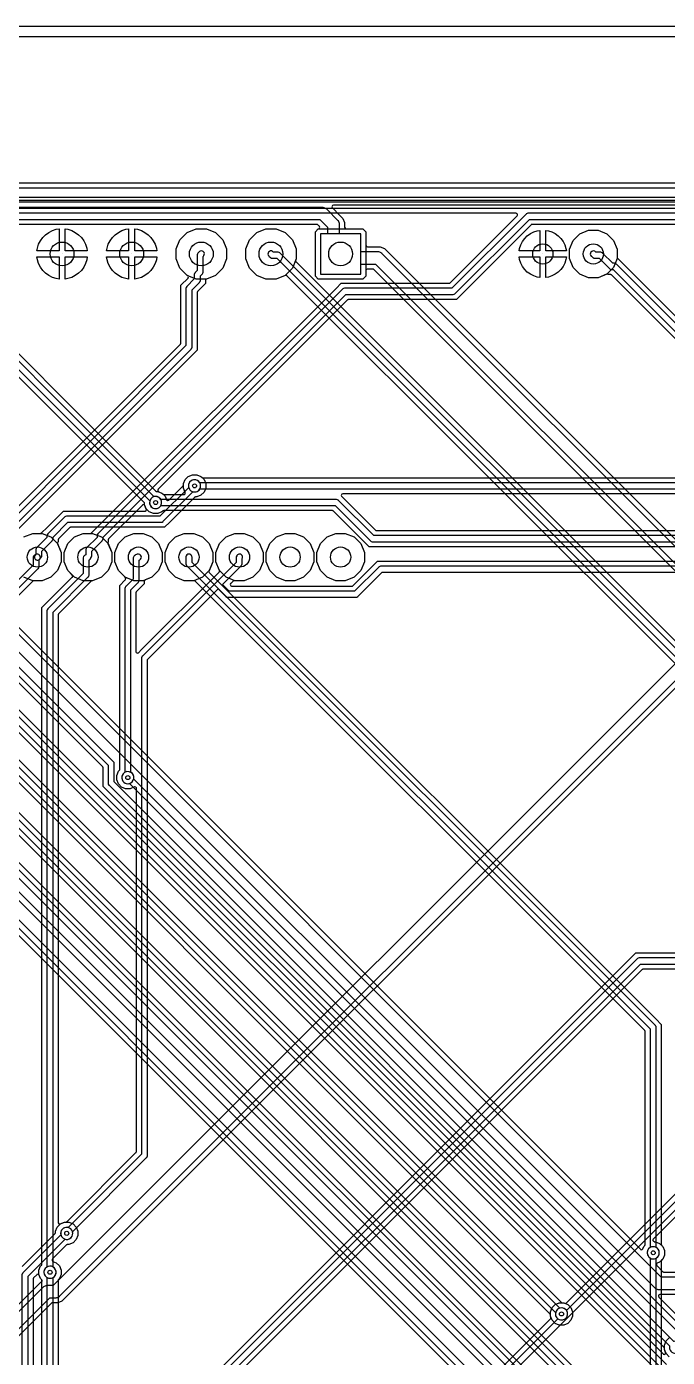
# Model space of a CAD drawing. Header units: inches. Extents: x 0 to 6.5, y 0 to 4.
# Drawn here: x 1.329 to 2.597, y 1.366 to 4 of the extents above; entities that cross this region are included whole.
import ezdxf

# ---------------------------------------------------------------- set-up
doc = ezdxf.new("R2010")
doc.units = ezdxf.units.IN

msp = doc.modelspace()

# ---------------------------------------------------------------- linework, layer by layer
at = {"layer": '16_copper'}
for points in [[(6.4, 3.98), (0.1, 3.98)], [(0.9235, 3.6565), (2.6405, 3.6565)], [(1.3085, 3.618), (1.909, 3.618), (1.924, 3.603), (1.924, 3.59), (1.91, 3.59), (1.91, 3.51), (1.99, 3.51), (1.99, 3.53), (2.019, 3.53), (2.6825, 2.8665)], [(2.4466, 1.0673), (0.6118, 2.9021)], [(0.7394, 2.9187), (3.0914, 0.5667)], [(2.5736, 1.3418), (1.0129, 2.9025)], [(2.976, 1.5245), (2.5845, 1.5245), (1.189, 2.92)]]:
    msp.add_lwpolyline(points, dxfattribs=at)
for points in [[(0.9141, 3.6905), (2.6499, 3.6905), (2.658, 3.6872), (2.7011, 3.644), (2.7013, 3.6438, 0.39257), (2.7054, 3.644), (2.71, 3.6487), (2.7181, 3.652), (4.6959, 3.652)], [(4.6915, 3.642), (2.7225, 3.642), (2.722, 3.642), (2.7216, 3.642, 0.144215), (2.7152, 3.6395), (2.7149, 3.6393, 0.015626), (2.7143, 3.6388), (2.714, 3.6385), (2.7033, 3.6277), (2.654, 3.677), (2.6536, 3.6773), (2.6533, 3.6776, 0.144213), (2.6471, 3.6804), (2.6467, 3.6804, 0.015609), (2.6459, 3.6805), (2.6455, 3.6805), (0.9185, 3.6805)], [(2.709, 2.874), (2.0325, 3.5505), (2.0321, 3.5508), (2.0318, 3.5511, 0.144213), (2.0256, 3.5539), (2.0252, 3.5539, 0.015609), (2.0244, 3.554), (2.024, 3.554), (1.99, 3.554), (1.99, 3.59), (1.948, 3.59), (1.948, 3.608), (1.948, 3.6085), (1.948, 3.6089, 0.144215), (1.9455, 3.6153), (1.9453, 3.6156, 0.015626), (1.9448, 3.6162), (1.9445, 3.6165), (1.9225, 3.6385), (1.9221, 3.6388), (1.9218, 3.6391, 0.144213), (1.9156, 3.6419), (1.9152, 3.6419, 0.015609), (1.9144, 3.642), (1.914, 3.642), (1.3035, 3.642)], [(2.6351, 3.6465), (1.9359, 3.6465), (1.9357, 3.6465), (1.9356, 3.6465, 0.54841), (1.9332, 3.642), (1.9334, 3.6418), (1.9336, 3.6415, 0.015772), (1.9337, 3.6414), (1.948, 3.6271), (1.9547, 3.6205), (1.958, 3.6124), (1.958, 3.603), (1.958, 3.6028, 0.392588), (1.961, 3.6), (1.9941, 3.6), (2, 3.5941), (2, 3.567), (2, 3.5668, 0.392588), (2.003, 3.564), (2.0284, 3.564), (2.0365, 3.5607), (2.7122, 2.8849)], [(2.6663, 2.8686), (2.0158, 3.5191), (2.0155, 3.5193), (2.0152, 3.5195, 0.087651), (2.0143, 3.5199), (2.014, 3.52), (2.0136, 3.52), (2.003, 3.52), (2.0028, 3.52, 0.392588), (2, 3.517), (2, 3.5059), (1.9941, 3.5), (1.9059, 3.5), (1.9, 3.5059), (1.9, 3.5941), (1.9059, 3.6), (1.9059, 3.6, 0.548403), (1.9083, 3.6045), (1.9081, 3.6047), (1.9079, 3.605, 0.01578), (1.9078, 3.6051), (1.9058, 3.6071), (1.9055, 3.6073), (1.9052, 3.6075, 0.087664), (1.9043, 3.6079), (1.904, 3.608), (1.9036, 3.608), (1.3139, 3.608)], [(2.6336, 2.7173), (1.8439, 3.507), (1.8438, 3.507), (1.8438, 3.5071, 0.218345), (1.8414, 3.5079), (1.841, 3.5077), (1.8407, 3.5077, 0.007884), (1.8406, 3.5076), (1.8222, 3.5), (1.8023, 3.5), (1.7839, 3.5076), (1.7698, 3.5217), (1.7622, 3.5401), (1.7622, 3.5599), (1.7698, 3.5783), (1.7839, 3.5924), (1.8023, 3.6), (1.8222, 3.6), (1.8405, 3.5924), (1.8546, 3.5783), (1.8622, 3.5599), (1.8622, 3.5401), (1.8612, 3.5376), (1.8612, 3.5375), (1.8611, 3.5375, 0.218355), (1.8613, 3.535), (1.8616, 3.5346), (1.8618, 3.5344, 0.007889), (1.8618, 3.5343), (2.6562, 2.7399)], [(1.3234, 2.9898), (1.3407, 2.997), (1.3561, 2.997), (1.3565, 2.997), (1.3568, 2.9971, 0.087654), (1.3578, 2.9975), (1.358, 2.9977), (1.3583, 2.9979), (1.3693, 3.0089), (1.4014, 3.041), (1.5627, 3.041), (1.5631, 3.0411), (1.5635, 3.0411, 0.383484), (1.5657, 3.0444), (1.5656, 3.0447), (1.5655, 3.0451), (1.562, 3.0536), (1.562, 3.0561), (1.562, 3.0564), (1.562, 3.0564), (1.5619, 3.0565), (1.5619, 3.0568, 0.087654), (1.5615, 3.0578), (1.5613, 3.058), (1.5611, 3.0583), (1.1157, 3.5036)], [(1.1417, 3.523), (1.5837, 3.0809), (1.584, 3.0807), (1.5843, 3.0805, 0.087651), (1.5852, 3.0801), (1.5855, 3.08), (1.5859, 3.08), (1.5884, 3.08), (1.5965, 3.0767), (1.6027, 3.0705), (1.6054, 3.0639), (1.6056, 3.0635), (1.6058, 3.0632, 0.383476), (1.6097, 3.0625), (1.6099, 3.0626), (1.6103, 3.0629), (1.6381, 3.0907), (1.6383, 3.091), (1.6385, 3.0913, 0.087651), (1.6389, 3.0922), (1.639, 3.0925), (1.639, 3.0929), (1.639, 3.0954), (1.6423, 3.1035), (1.6485, 3.1097), (1.6566, 3.113), (1.6654, 3.113), (1.6735, 3.1097), (1.6797, 3.1035), (1.683, 3.0954), (1.683, 3.0866), (1.6797, 3.0785), (1.6735, 3.0723), (1.6654, 3.069), (1.6629, 3.069, 0.14431), (1.6612, 3.0685), (1.661, 3.0683), (1.6607, 3.0681), (1.6119, 3.0193), (1.6016, 3.009), (1.4159, 3.009), (1.4155, 3.009), (1.4152, 3.0089, 0.087654), (1.4142, 3.0085), (1.414, 3.0083), (1.4137, 3.0081), (1.3919, 2.9863), (1.3917, 2.986), (1.3915, 2.9857, 0.087651), (1.3911, 2.9848), (1.391, 2.9845, 0.012018), (1.391, 2.9843), (1.391, 2.9841), (1.391, 2.9799), (1.3906, 2.9795, 0.229647), (1.3898, 2.977), (1.3899, 2.9766), (1.39, 2.9763, 0.007894), (1.39, 2.9763), (1.397, 2.9593), (1.397, 2.9407), (1.3898, 2.9234), (1.3766, 2.9102), (1.3593, 2.903), (1.3407, 2.903), (1.3234, 2.9102)], [(3.0136, 0.6983), (0.8098, 2.9021), (0.8095, 2.9023), (0.8092, 2.9025, 0.087651), (0.8083, 2.9029), (0.808, 2.903), (0.8076, 2.903), (0.7907, 2.903), (0.7734, 2.9102), (0.7602, 2.9234), (0.753, 2.9407), (0.753, 2.9593), (0.7602, 2.9766), (0.7734, 2.9898), (0.7907, 2.997), (0.8093, 2.997), (0.8266, 2.9898), (0.8398, 2.9766), (0.847, 2.9593), (0.847, 2.9407), (0.8398, 2.9234), (0.8389, 2.9225, 0.414231), (0.8389, 2.9182), (3.0362, 0.7209)], [(1.1999, 2.9232), (2.5431, 1.58), (2.5434, 1.5798), (2.5437, 1.5795, 0.383473), (2.5476, 1.5803), (2.5478, 1.5806), (2.548, 1.581), (2.5498, 1.5855), (2.5516, 1.5872, 0.144304), (2.5524, 1.5887), (2.5525, 1.589), (2.5525, 1.5894), (2.5525, 2.0106), (2.5525, 2.011), (2.5524, 2.0113, 0.087654), (2.552, 2.0123), (2.5518, 2.0125), (2.5516, 2.0128), (1.6622, 2.9022), (1.6621, 2.9022), (1.6621, 2.9023), (1.6618, 2.9024), (1.6617, 2.9025), (1.6617, 2.9026), (1.6615, 2.9027, 0.151232), (1.6597, 2.903), (1.6596, 2.903), (1.6407, 2.903), (1.6234, 2.9102), (1.6102, 2.9234), (1.603, 2.9407), (1.603, 2.9593), (1.6102, 2.9766), (1.6234, 2.9898), (1.6407, 2.997), (1.6593, 2.997), (1.6766, 2.9898), (1.6898, 2.9766), (1.697, 2.9593), (1.697, 2.9407), (1.6897, 2.9231), (1.6897, 2.923, 0.332716), (1.6902, 2.9195), (2.5742, 2.0354), (2.5845, 2.0251), (2.5845, 1.5894), (2.5845, 1.589), (2.5846, 1.5887, 0.087654), (2.585, 1.5877), (2.5852, 1.5875), (2.5854, 1.5872), (2.5872, 1.5855), (2.5905, 1.5774), (2.5905, 1.5686), (2.5872, 1.5605), (2.581, 1.5543), (2.5765, 1.5525), (2.5762, 1.5523), (2.5758, 1.5521, 0.383476), (2.5751, 1.5482), (2.5753, 1.5479), (2.5755, 1.5476), (2.5877, 1.5354), (2.588, 1.5352), (2.5883, 1.535, 0.087651), (2.5892, 1.5346), (2.5895, 1.5345), (2.5899, 1.5345), (2.9706, 1.5345)], [(3.1815, 0.4625), (0.71, 2.934), (0.71, 2.948), (0.7099, 2.9486), (0.7099, 2.9492, 0.205413), (0.7072, 2.9531), (0.7072, 2.9531), (0.7072, 2.9531), (0.7071, 2.9531), (0.7067, 2.9534), (0.7027, 2.9554), (0.7015, 2.9558, 0.857947), (0.6968, 2.9449), (0.6973, 2.9446), (0.698, 2.9443), (0.698, 2.9315), (0.698, 2.9313), (0.698, 2.9311, 0.153128), (0.6993, 2.9277), (0.6998, 2.9273), (3.1748, 0.4523)], [(3.033, 0.71), (0.809, 2.934), (0.809, 2.948), (0.809, 2.9482), (0.809, 2.9484, 0.205411), (0.8068, 2.9526), (0.8063, 2.953), (0.8033, 2.955), (0.8023, 2.9556, 0.857946), (0.7962, 2.9454), (0.7967, 2.945), (0.797, 2.9448), (0.797, 2.9315), (0.797, 2.9313), (0.797, 2.9311, 0.153128), (0.7983, 2.9277), (0.7988, 2.9273), (3.0263, 0.6998)], [(2.5947, 1.3517), (1.007, 2.9395), (1.007, 2.948), (1.007, 2.9485), (1.0069, 2.9489, 0.050695), (1.0066, 2.9501), (1.0065, 2.9503), (1.0065, 2.9504), (1.0065, 2.9504), (1.0064, 2.9507), (1.0054, 2.9527), (1.0047, 2.9537), (1.0039, 2.9546, 0.695636), (0.9941, 2.9491), (0.9944, 2.9479), (0.9946, 2.9473), (0.995, 2.9466), (0.995, 2.937), (0.995, 2.9368), (0.995, 2.9366, 0.153128), (0.9963, 2.9332), (0.9968, 2.9328), (2.5845, 1.345)], [(1.0958, 2.9328), (1.49, 2.5385), (1.49, 2.5025), (1.49, 2.5023), (1.49, 2.5021, 0.153128), (1.4913, 2.4987), (1.4918, 2.4983), (2.6009, 1.3891), (2.6008, 1.3888, 0.509526), (2.6134, 1.374), (2.6153, 1.3743, 1), (2.6097, 1.3977), (2.6094, 1.3976), (1.502, 2.505), (1.502, 2.541), (1.502, 2.5412), (1.502, 2.5414, 0.153128), (1.5007, 2.5448), (1.5002, 2.5452), (1.106, 2.9395)], [(0.9408, 2.9208), (2.3867, 1.4749), (2.387, 1.4747), (2.3873, 1.4745, 0.087651), (2.3882, 1.4741), (2.3885, 1.474), (2.3889, 1.474), (2.3914, 1.474), (2.3995, 1.4707), (2.4057, 1.4645), (2.409, 1.4564), (2.409, 1.4476), (2.4057, 1.4395), (2.3995, 1.4333), (2.3914, 1.43), (2.3826, 1.43), (2.3745, 1.4333), (2.3683, 1.4395), (2.365, 1.4476), (2.365, 1.4501, 0.14431), (2.3645, 1.4518), (2.3643, 1.452), (2.3641, 1.4523), (0.9136, 2.9028)], [(1.0405, 2.9201), (2.588, 1.3727), (2.5882, 1.3725), (2.5884, 1.3723, 0.747791), (2.5929, 1.3759), (2.5905, 1.3816), (2.5905, 1.3841, 0.14431), (2.59, 1.3858), (2.5898, 1.386), (2.5896, 1.3863), (1.48, 2.4959), (1.48, 2.5331), (1.48, 2.5335), (1.4799, 2.5338, 0.087654), (1.4795, 2.5348), (1.4793, 2.535), (1.4791, 2.5353), (1.1122, 2.9022)], [(1.1685, 2.9065), (2.571, 1.504), (2.5714, 1.5037), (2.5717, 1.5034, 0.144213), (2.5779, 1.5006), (2.5783, 1.5006, 0.015609), (2.5791, 1.5005), (2.5795, 1.5005), (2.981, 1.5005)], [(3.0369, 1.3441), (2.9907, 1.3902), (2.9906, 1.3904), (2.9904, 1.3905, 0.153125), (2.9871, 1.392), (2.9865, 1.392), (2.659, 1.392), (1.5406, 2.5104), (1.5407, 2.5107, 1), (1.5173, 2.5163), (1.517, 2.5144, 0.509526), (1.5318, 2.5018), (1.5321, 2.5019), (2.6523, 1.3818), (2.6524, 1.3816), (2.6526, 1.3815, 0.153125), (2.6559, 1.38), (2.6565, 1.38), (2.984, 1.38), (3.0288, 1.3352)], [(1.3198, 1.5459), (1.3851, 1.6112), (1.3853, 1.6115), (1.3855, 1.6118, 0.087651), (1.3859, 1.6127), (1.386, 1.613), (1.386, 1.6134), (1.386, 1.6159), (1.3893, 1.624), (1.3955, 1.6302), (1.4036, 1.6335), (1.4124, 1.6335), (1.4205, 1.6302), (1.4267, 1.624), (1.43, 1.6159), (1.43, 1.6071), (1.4267, 1.599), (1.4205, 1.5928), (1.4124, 1.5895), (1.4099, 1.5895, 0.14431), (1.4082, 1.589), (1.408, 1.5888), (1.4077, 1.5886), (1.3799, 1.5608), (1.3797, 1.5605), (1.3794, 1.5602, 0.383473), (1.3802, 1.5562), (1.3805, 1.5561), (1.3809, 1.5559), (1.3875, 1.5532), (1.3937, 1.547), (1.397, 1.5389), (1.397, 1.5301), (1.3937, 1.522), (1.3919, 1.5203, 0.144304), (1.3911, 1.5188), (1.391, 1.5185), (1.391, 1.5181), (1.391, 1.0309)], [(1.3315, 1.023), (1.3315, 1.5265), (1.4049, 1.5999), (1.4052, 1.5998, 1), (1.4108, 1.6232), (1.4089, 1.6235, 0.509526), (1.3963, 1.6087), (1.3964, 1.6084), (1.3213, 1.5332), (1.3211, 1.5331), (1.321, 1.5329, 0.153125), (1.3195, 1.5296), (1.3195, 1.529), (1.3195, 1.0255)], [(1.359, 1.0164), (1.359, 1.5181), (1.359, 1.5185), (1.3589, 1.5188, 0.087654), (1.3585, 1.5198), (1.3583, 1.52), (1.3581, 1.5203), (1.3563, 1.522), (1.3536, 1.5286), (1.3534, 1.529), (1.3532, 1.5293, 0.383476), (1.3493, 1.53), (1.3491, 1.5299), (1.3487, 1.5296), (1.3424, 1.5233), (1.3422, 1.523), (1.342, 1.5227, 0.087664), (1.3416, 1.5218), (1.3415, 1.5215), (1.3415, 1.5211), (1.3415, 1.0164)], [(2.9854, 1.4905), (2.5819, 1.4905), (2.5818, 1.4905), (2.5816, 1.4905, 0.54841), (2.5793, 1.486), (2.5795, 1.4858), (2.5796, 1.4855, 0.015772), (2.5797, 1.4854), (2.6622, 1.4029)]]:
    msp.add_lwpolyline(points, format="xyb", dxfattribs=at)
for points in [[(1.3491, 3.556), (1.35, 3.5617), (1.3525, 3.5692), (1.3561, 3.5762), (1.3607, 3.5826), (1.3662, 3.5881), (1.3726, 3.5928), (1.3796, 3.5963), (1.3871, 3.5988), (1.3928, 3.5997), (1.3928, 3.556)], [(1.4048, 3.556), (1.4048, 3.5997), (1.4105, 3.5988), (1.418, 3.5963), (1.425, 3.5928), (1.4314, 3.5881), (1.437, 3.5826), (1.4416, 3.5762), (1.4452, 3.5692), (1.4476, 3.5617), (1.4485, 3.556)], [(1.4869, 3.556), (1.4878, 3.5617), (1.4903, 3.5692), (1.4939, 3.5762), (1.4985, 3.5826), (1.504, 3.5881), (1.5104, 3.5928), (1.5174, 3.5963), (1.5249, 3.5988), (1.5306, 3.5997), (1.5306, 3.556)], [(1.5426, 3.556), (1.5426, 3.5997), (1.5483, 3.5988), (1.5558, 3.5963), (1.5628, 3.5928), (1.5692, 3.5881), (1.5748, 3.5826), (1.5794, 3.5762), (1.583, 3.5692), (1.5854, 3.5617), (1.5863, 3.556)], [(1.6645, 3.5), (1.6461, 3.5076), (1.632, 3.5217), (1.6244, 3.5401), (1.6244, 3.5599), (1.632, 3.5783), (1.6461, 3.5924), (1.6645, 3.6), (1.6844, 3.6), (1.7027, 3.5924), (1.7168, 3.5783), (1.7244, 3.5599), (1.7244, 3.5401), (1.7168, 3.5217), (1.7027, 3.5076), (1.6844, 3.5)], [(2.3034, 3.556), (2.3042, 3.561), (2.3064, 3.568), (2.3098, 3.5746), (2.3142, 3.5806), (2.3194, 3.5858), (2.3254, 3.5902), (2.332, 3.5936), (2.339, 3.5958), (2.344, 3.5966), (2.344, 3.556)], [(2.356, 3.556), (2.356, 3.5966), (2.361, 3.5958), (2.368, 3.5936), (2.3746, 3.5902), (2.3806, 3.5858), (2.3858, 3.5806), (2.3902, 3.5746), (2.3936, 3.568), (2.3958, 3.561), (2.3966, 3.556)], [(2.4407, 3.503), (2.4234, 3.5102), (2.4102, 3.5234), (2.403, 3.5407), (2.403, 3.5593), (2.4102, 3.5766), (2.4234, 3.5898), (2.4407, 3.597), (2.4593, 3.597), (2.4766, 3.5898), (2.4898, 3.5766), (2.497, 3.5593), (2.497, 3.5407), (2.4898, 3.5234), (2.4766, 3.5102), (2.4593, 3.503)], [(1.3871, 3.5012), (1.3796, 3.5037), (1.3726, 3.5072), (1.3662, 3.5119), (1.3607, 3.5174), (1.3561, 3.5238), (1.3525, 3.5308), (1.35, 3.5383), (1.3491, 3.544), (1.3928, 3.544), (1.3928, 3.5003)], [(1.3988, 3.55), (1.3988, 3.55), (1.3988, 3.55), (1.3988, 3.55)], [(1.4048, 3.544), (1.4485, 3.544), (1.4476, 3.5383), (1.4452, 3.5308), (1.4416, 3.5238), (1.437, 3.5174), (1.4314, 3.5119), (1.425, 3.5072), (1.418, 3.5037), (1.4105, 3.5012), (1.4048, 3.5003)], [(1.5249, 3.5012), (1.5174, 3.5037), (1.5104, 3.5072), (1.504, 3.5119), (1.4985, 3.5174), (1.4939, 3.5238), (1.4903, 3.5308), (1.4878, 3.5383), (1.4869, 3.544), (1.5306, 3.544), (1.5306, 3.5003)], [(1.5366, 3.55), (1.5366, 3.55), (1.5366, 3.55), (1.5366, 3.55)], [(1.5426, 3.544), (1.5863, 3.544), (1.5854, 3.5383), (1.583, 3.5308), (1.5794, 3.5238), (1.5748, 3.5174), (1.5692, 3.5119), (1.5628, 3.5072), (1.5558, 3.5037), (1.5483, 3.5012), (1.5426, 3.5003)], [(2.339, 3.5042), (2.332, 3.5064), (2.3254, 3.5098), (2.3194, 3.5142), (2.3142, 3.5194), (2.3098, 3.5254), (2.3064, 3.532), (2.3042, 3.539), (2.3034, 3.544), (2.344, 3.544), (2.344, 3.5034)], [(2.35, 3.55), (2.35, 3.55), (2.35, 3.55), (2.35, 3.55)], [(2.356, 3.544), (2.3966, 3.544), (2.3958, 3.539), (2.3936, 3.532), (2.3902, 3.5254), (2.3858, 3.5194), (2.3806, 3.5142), (2.3746, 3.5098), (2.368, 3.5064), (2.361, 3.5042), (2.356, 3.5034)], [(1.4407, 2.903), (1.4234, 2.9102), (1.4102, 2.9234), (1.403, 2.9407), (1.403, 2.9593), (1.4102, 2.9766), (1.4234, 2.9898), (1.4407, 2.997), (1.4593, 2.997), (1.4766, 2.9898), (1.4898, 2.9766), (1.497, 2.9593), (1.497, 2.9407), (1.4898, 2.9234), (1.4766, 2.9102), (1.4593, 2.903)], [(1.5407, 2.903), (1.5234, 2.9102), (1.5102, 2.9234), (1.503, 2.9407), (1.503, 2.9593), (1.5102, 2.9766), (1.5234, 2.9898), (1.5407, 2.997), (1.5593, 2.997), (1.5766, 2.9898), (1.5898, 2.9766), (1.597, 2.9593), (1.597, 2.9407), (1.5898, 2.9234), (1.5766, 2.9102), (1.5593, 2.903)], [(1.7407, 2.903), (1.7234, 2.9102), (1.7102, 2.9234), (1.703, 2.9407), (1.703, 2.9593), (1.7102, 2.9766), (1.7234, 2.9898), (1.7407, 2.997), (1.7593, 2.997), (1.7766, 2.9898), (1.7898, 2.9766), (1.797, 2.9593), (1.797, 2.9407), (1.7898, 2.9234), (1.7766, 2.9102), (1.7593, 2.903)], [(1.8407, 2.903), (1.8234, 2.9102), (1.8102, 2.9234), (1.803, 2.9407), (1.803, 2.9593), (1.8102, 2.9766), (1.8234, 2.9898), (1.8407, 2.997), (1.8593, 2.997), (1.8766, 2.9898), (1.8898, 2.9766), (1.897, 2.9593), (1.897, 2.9407), (1.8898, 2.9234), (1.8766, 2.9102), (1.8593, 2.903)], [(1.9407, 2.903), (1.9234, 2.9102), (1.9102, 2.9234), (1.903, 2.9407), (1.903, 2.9593), (1.9102, 2.9766), (1.9234, 2.9898), (1.9407, 2.997), (1.9593, 2.997), (1.9766, 2.9898), (1.9898, 2.9766), (1.997, 2.9593), (1.997, 2.9407), (1.9898, 2.9234), (1.9766, 2.9102), (1.9593, 2.903)]]:
    msp.add_lwpolyline(points, close=True, dxfattribs=at)
for points in [[(1.5868, 3.0463, 1), (1.5812, 3.0697), (1.5809, 3.0696), (1.106, 3.5445), (1.106, 3.55), (1.1059, 3.5512, 0.857942), (1.094, 3.5506), (1.094, 3.55), (1.094, 3.542), (1.094, 3.5418), (1.094, 3.5416, 0.153128), (1.0953, 3.5382), (1.0958, 3.5378), (1.5724, 3.0611), (1.5723, 3.0608, 0.509526), (1.5849, 3.046)], [(2.6593, 2.7053, 1), (2.6537, 2.7287), (2.6534, 2.7286), (1.8302, 3.5517), (1.8301, 3.5519), (1.8299, 3.552, 0.153125), (1.8266, 3.5535), (1.826, 3.5535), (1.8173, 3.5535), (1.8162, 3.5545), (1.8152, 3.5552, 0.857947), (1.8078, 3.546), (1.8082, 3.5455), (1.811, 3.543), (1.811, 3.543), (1.8111, 3.543, 0.153125), (1.8144, 3.5415), (1.815, 3.5415), (1.8235, 3.5415), (2.6449, 2.7201), (2.6448, 2.7198, 0.509526), (2.6574, 2.705)], [(1.3509, 2.9441, 0.15313), (1.3541, 2.9456), (1.3546, 2.9461), (1.3576, 2.9496), (1.3579, 2.9501), (1.3582, 2.9506), (1.3582, 2.9506), (1.3582, 2.9506), (1.3585, 2.9511), (1.3587, 2.9517, 0.050692), (1.359, 2.9529), (1.359, 2.9529), (1.359, 2.9529), (1.359, 2.9529), (1.359, 2.9535), (1.359, 2.962), (1.3792, 2.9823), (1.3794, 2.9824), (1.3795, 2.9826, 0.153125), (1.381, 2.9859), (1.381, 2.9865), (1.381, 2.9895), (1.4105, 3.019), (1.595, 3.019), (1.5952, 3.019), (1.5954, 3.019, 0.153128), (1.5988, 3.0203), (1.5992, 3.0208), (1.6579, 3.0794), (1.6582, 3.0793, 1), (1.6638, 3.1027), (1.6619, 3.103, 0.509526), (1.6493, 3.0882), (1.6494, 3.0879), (1.5925, 3.031), (1.408, 3.031), (1.4078, 3.031), (1.4076, 3.031, 0.153128), (1.4042, 3.0297), (1.4038, 3.0292), (1.3708, 2.9962), (1.3706, 2.9961), (1.3705, 2.9959, 0.153125), (1.369, 2.9926), (1.369, 2.992), (1.369, 2.989), (1.3488, 2.9687), (1.3486, 2.9686), (1.3485, 2.9684, 0.153125), (1.347, 2.9651), (1.347, 2.9645), (1.347, 2.9557), (1.3454, 2.9539), (1.3448, 2.9529, 0.554762), (1.3497, 2.944)], [(2.4723, 1.0553, 1), (2.4667, 1.0787), (2.4664, 1.0786), (0.611, 2.934), (0.611, 2.948), (0.611, 2.9482), (0.611, 2.9484, 0.258802), (0.6078, 2.9533), (0.6072, 2.9536), (0.6022, 2.9556), (0.6011, 2.9559, 0.85795), (0.5972, 2.9447), (0.5978, 2.9444), (0.599, 2.9439), (0.599, 2.9315), (0.599, 2.9313), (0.599, 2.9311, 0.153128), (0.6003, 2.9277), (0.6008, 2.9273), (2.4579, 1.0701), (2.4578, 1.0698, 0.509526), (2.4704, 1.055)], [(2.3898, 1.4403, 1), (2.3842, 1.4637), (2.3839, 1.4636), (0.908, 2.9395), (0.908, 2.948), (0.908, 2.9482), (0.908, 2.9484, 0.153128), (0.9067, 2.9518), (0.9062, 2.9522), (0.9042, 2.9542), (0.9033, 2.955, 0.773606), (0.8947, 2.9472), (0.8953, 2.9462), (0.8958, 2.9458), (0.896, 2.9455), (0.896, 2.937), (0.896, 2.9368), (0.896, 2.9366, 0.153128), (0.8973, 2.9332), (0.8978, 2.9328), (2.3754, 1.4551), (2.3753, 1.4548, 0.509526), (2.3879, 1.44)], [(2.5713, 1.5613, 0.668177), (2.5748, 1.5833), (2.5745, 1.5834), (2.5745, 2.0185), (2.5745, 2.0187), (2.5745, 2.0189, 0.153128), (2.5732, 2.0223), (2.5727, 2.0227), (1.656, 2.9395), (1.656, 2.95), (1.6559, 2.9512, 0.857942), (1.644, 2.9506), (1.644, 2.95), (1.644, 2.937), (1.644, 2.9368), (1.644, 2.9366, 0.153128), (1.6453, 2.9332), (1.6458, 2.9328), (2.5625, 2.016), (2.5625, 1.5834), (2.5622, 1.5833, 0.788335), (2.5694, 1.561)], [(2.5053, 0.7913, 0.668177), (2.5088, 0.8133), (2.5085, 0.8134), (2.5085, 1.089), (2.5085, 1.0892), (2.5085, 1.0894, 0.153128), (2.5072, 1.0928), (2.5067, 1.0932), (0.9906, 2.6094), (0.9907, 2.6097, 1), (0.9673, 2.6153), (0.967, 2.6134, 0.509526), (0.9818, 2.6008), (0.9821, 2.6009), (2.4965, 1.0865), (2.4965, 0.8134), (2.4962, 0.8133, 0.788335), (2.5034, 0.791)], [(1.54, 0.39), (1.5075, 0.39), (1.5075, 0.8965), (1.5075, 0.8967), (1.5075, 0.8969, 0.153128), (1.5062, 0.9003), (1.5057, 0.9007), (1.381, 1.0255), (1.381, 1.5241), (1.3813, 1.5242, 1), (1.3687, 1.5448), (1.3672, 1.5437, 0.509525), (1.3687, 1.5242), (1.369, 1.5241), (1.369, 1.023), (1.369, 1.0228), (1.369, 1.0226, 0.153128), (1.3703, 1.0192), (1.3708, 1.0188), (1.4955, 0.894), (1.4955, 0.39), (1.46, 0.39), (1.46, 0.31), (1.54, 0.31)]]:
    msp.add_lwpolyline(points, format="xyb", close=True, dxfattribs=at)
at = {"layer": '1_copper'}
for points in [[(6.4, 3.98), (0.1, 3.98)], [(0.6314, 3.6625), (3.7796, 3.6625)], [(1.4647, 1.0968), (2.5344, 2.1665), (3.3776, 2.1665)], [(1.458, 1.059), (2.5435, 2.1445), (3.3685, 2.1445)], [(2.6, 1.3673), (2.5938, 1.3735), (2.5905, 1.3816), (2.5905, 1.3904), (2.5938, 1.3985), (2.6, 1.4047)]]:
    msp.add_lwpolyline(points, dxfattribs=at)
for points in [[(0.6405, 3.6405), (3.7705, 3.6405), (3.8164, 3.5946), (3.8163, 3.5943, 1), (3.8397, 3.5887), (3.84, 3.5906, 0.509526), (3.8252, 3.6032), (3.8249, 3.6031), (3.7772, 3.6507), (3.7771, 3.6509), (3.7769, 3.651, 0.153125), (3.7736, 3.6525), (3.773, 3.6525), (0.638, 3.6525)], [(0.9493, 1.107), (1.357, 1.5147), (1.3576, 1.5149, 0.458573), (1.359, 1.5192), (1.3589, 1.5195), (1.3586, 1.5198), (1.3563, 1.522), (1.353, 1.5301), (1.353, 1.5389), (1.3563, 1.547), (1.3581, 1.5487, 0.144304), (1.3589, 1.5502), (1.359, 1.5505), (1.359, 1.5509), (1.359, 2.8501), (1.4191, 2.9102), (1.4192, 2.9104, 0.39257), (1.4191, 2.9145), (1.4102, 2.9234), (1.403, 2.9407), (1.403, 2.9593), (1.4102, 2.9766), (1.4234, 2.9898), (1.4407, 2.997), (1.4551, 2.997), (1.4555, 2.997), (1.4558, 2.9971, 0.087654), (1.4568, 2.9975), (1.457, 2.9977), (1.4573, 2.9979), (1.9411, 3.4817), (1.9514, 3.492), (2.1646, 3.492), (2.165, 3.492), (2.1653, 3.4921, 0.087654), (2.1663, 3.4925), (2.1665, 3.4927), (2.1668, 3.4929), (2.2993, 3.6254), (2.2993, 3.6255), (2.2994, 3.6255, 0.54841), (2.2979, 3.6304), (2.2976, 3.6304), (2.2973, 3.6305, 0.01577), (2.2971, 3.6305), (0.6459, 3.6305)], [(3.5365, 3.6305), (2.321, 3.6305), (2.3208, 3.6305), (2.3206, 3.6305, 0.153128), (2.3172, 3.6292), (2.3168, 3.6287), (2.17, 3.482), (1.958, 3.482), (1.9578, 3.482), (1.9576, 3.482, 0.153128), (1.9542, 3.4807), (1.9538, 3.4802), (1.4698, 2.9962), (1.4696, 2.9961), (1.4695, 2.9959, 0.153125), (1.468, 2.9926), (1.468, 2.992), (1.468, 2.989), (1.4478, 2.9687), (1.4476, 2.9686), (1.4475, 2.9684, 0.153125), (1.446, 2.9651), (1.446, 2.9645), (1.446, 2.9551), (1.4456, 2.9544), (1.4435, 2.9532), (1.4432, 2.953), (1.4428, 2.9527, 0.205411), (1.4405, 2.9486), (1.4405, 2.9483), (1.4405, 2.9482), (1.4405, 2.9482), (1.4405, 2.948), (1.4405, 2.9175), (1.3708, 2.8477), (1.3706, 2.8476), (1.3705, 2.8474, 0.153125), (1.369, 2.8441), (1.369, 2.8435), (1.369, 1.5449), (1.3687, 1.5448, 0.788335), (1.3759, 1.5225), (1.3778, 1.5228, 0.668177), (1.3813, 1.5448), (1.381, 1.5449), (1.381, 2.841), (1.4507, 2.9108), (1.4509, 2.9109), (1.451, 2.9111, 0.153125), (1.4525, 2.9144), (1.4525, 2.915), (1.4525, 2.9445), (1.453, 2.9448, 0.107879), (1.4549, 2.9465), (1.4552, 2.947), (1.4572, 2.9505), (1.4572, 2.9506), (1.4572, 2.9506, 0.101643), (1.458, 2.9529), (1.458, 2.9535), (1.458, 2.962), (1.4782, 2.9823), (1.4784, 2.9824), (1.4785, 2.9826, 0.153125), (1.48, 2.9859), (1.48, 2.9865), (1.48, 2.9895), (1.9605, 3.47), (2.1725, 3.47), (2.1727, 3.47), (2.1729, 3.47, 0.153128), (2.1763, 3.4713), (2.1767, 3.4718), (2.3235, 3.6185), (3.534, 3.6185)], [(1.2593, 2.9979), (1.6331, 3.3717), (1.6333, 3.372), (1.6335, 3.3723, 0.087651), (1.6339, 3.3732), (1.634, 3.3735, 0.012029), (1.634, 3.3737), (1.634, 3.3739), (1.634, 3.4881), (1.6481, 3.5023), (1.6484, 3.5026), (1.6486, 3.5029, 0.338421), (1.6481, 3.5065), (1.6479, 3.5067), (1.6478, 3.5068), (1.6478, 3.5068), (1.6475, 3.507), (1.6472, 3.5072), (1.6461, 3.5076), (1.632, 3.5217), (1.6244, 3.5401), (1.6244, 3.5599), (1.632, 3.5783), (1.6461, 3.5924), (1.6645, 3.6), (1.6844, 3.6), (1.7027, 3.5924), (1.7168, 3.5783), (1.7244, 3.5599), (1.7244, 3.5401), (1.7168, 3.5217), (1.7027, 3.5076), (1.6844, 3.5), (1.6843, 3.5), (1.6842, 3.4999, 0.21835), (1.6826, 3.498), (1.6826, 3.4976), (1.6825, 3.4973, 0.007886), (1.6825, 3.4972), (1.6825, 3.4914), (1.6669, 3.4758), (1.6667, 3.4755), (1.6665, 3.4752, 0.087651), (1.6661, 3.4743), (1.666, 3.474), (1.666, 3.4736), (1.666, 3.3594), (1.2929, 2.9863)], [(3.5286, 3.6085), (2.3289, 3.6085), (2.3285, 3.6085), (2.3282, 3.6084, 0.087654), (2.3272, 3.608), (2.327, 3.6078), (2.3267, 3.6076), (2.1791, 3.46), (1.9659, 3.46), (1.9655, 3.46), (1.9652, 3.4599, 0.087654), (1.9642, 3.4595), (1.964, 3.4593), (1.9637, 3.4591), (1.5889, 3.0843), (1.5887, 3.084), (1.5884, 3.0837, 0.383473), (1.5892, 3.0797), (1.5895, 3.0796), (1.5899, 3.0794), (1.5965, 3.0767), (1.5982, 3.0749, 0.144304), (1.5997, 3.0741), (1.6, 3.074), (1.6004, 3.074), (1.6397, 3.074), (1.6401, 3.0741), (1.6405, 3.0741, 0.383484), (1.6427, 3.0774), (1.6426, 3.0777), (1.6425, 3.0781), (1.639, 3.0866), (1.639, 3.0954), (1.6423, 3.1035), (1.6485, 3.1097), (1.6566, 3.113), (1.6654, 3.113), (1.6735, 3.1097), (1.6752, 3.1079, 0.144304), (1.6767, 3.1071), (1.677, 3.107), (1.6774, 3.107), (2.7971, 3.107)], [(2.8206, 3.1738), (2.4858, 3.5086), (2.4855, 3.5088), (2.4852, 3.509, 0.087651), (2.4843, 3.5094), (2.484, 3.5095), (2.4836, 3.5095), (2.4793, 3.5095), (2.4791, 3.5096), (2.4788, 3.5099, 0.155318), (2.477, 3.5102), (2.4766, 3.5101), (2.4763, 3.51, 0.007907), (2.4763, 3.51), (2.4593, 3.503), (2.4407, 3.503), (2.4234, 3.5102), (2.4102, 3.5234), (2.403, 3.5407), (2.403, 3.5593), (2.4102, 3.5766), (2.4234, 3.5898), (2.4407, 3.597), (2.4593, 3.597), (2.4766, 3.5898), (2.4898, 3.5766), (2.497, 3.5593), (2.497, 3.5439), (2.497, 3.5435), (2.4971, 3.5432, 0.087654), (2.4975, 3.5422), (2.4977, 3.542), (2.4979, 3.5417), (2.5084, 3.5312), (2.8432, 3.1964)], [(1.282, 2.9895), (1.6542, 3.3618), (1.6544, 3.3619), (1.6545, 3.3621, 0.153125), (1.656, 3.3654), (1.656, 3.366), (1.656, 3.479), (1.6707, 3.4938), (1.6709, 3.4939), (1.671, 3.4941, 0.153125), (1.6725, 3.4974), (1.6725, 3.498), (1.6725, 3.5065), (1.6762, 3.5103), (1.6764, 3.5104), (1.6765, 3.5106, 0.153125), (1.678, 3.5139), (1.678, 3.5145), (1.678, 3.5451), (1.6787, 3.5458), (1.6795, 3.5468, 0.857947), (1.6705, 3.5546), (1.6701, 3.5542), (1.6677, 3.5517, 0.167621), (1.666, 3.5481), (1.666, 3.5475), (1.666, 3.517), (1.6623, 3.5132), (1.6621, 3.5131), (1.662, 3.5129, 0.153125), (1.6605, 3.5096), (1.6605, 3.509), (1.6605, 3.5005), (1.6458, 3.4857), (1.6456, 3.4856), (1.6455, 3.4854, 0.153125), (1.644, 3.4821), (1.644, 3.4815), (1.644, 3.3685), (1.2718, 2.9962)], [(2.8404, 3.1851), (2.4957, 3.5297), (2.4956, 3.5299), (2.4954, 3.53, 0.153125), (2.4921, 3.5315), (2.4915, 3.5315), (2.4885, 3.5315), (2.4682, 3.5517), (2.4681, 3.5519), (2.4679, 3.552, 0.153125), (2.4646, 3.5535), (2.464, 3.5535), (2.4552, 3.5535), (2.4538, 3.5546), (2.4528, 3.5553, 0.857952), (2.4457, 3.5458), (2.4462, 3.5454), (2.4492, 3.5429), (2.4496, 3.5426), (2.4501, 3.5423, 0.101643), (2.4524, 3.5415), (2.4524, 3.5415), (2.4525, 3.5415), (2.4525, 3.5415), (2.453, 3.5415), (2.4615, 3.5415), (2.4818, 3.5213), (2.4819, 3.5211), (2.4821, 3.521, 0.153125), (2.4854, 3.5195), (2.486, 3.5195), (2.489, 3.5195), (2.8319, 3.1766)], [(2.8331, 2.9925), (2.0155, 2.9925), (1.9457, 3.0622), (1.9456, 3.0624), (1.9454, 3.0625, 0.153125), (1.9421, 3.064), (1.9415, 3.064), (1.5944, 3.064), (1.5943, 3.0643, 1), (1.5737, 3.0517), (1.5748, 3.0502, 0.509525), (1.5943, 3.0517), (1.5944, 3.052), (1.939, 3.052), (2.0088, 2.9823), (2.0089, 2.9821), (2.0091, 2.982, 0.153125), (2.0124, 2.9805), (2.013, 2.9805), (2.8331, 2.9805)], [(2.8116, 3.075), (1.9544, 3.075), (1.9543, 3.075), (1.9541, 3.075, 0.548396), (1.9518, 3.0705), (1.952, 3.0703), (1.9521, 3.07, 0.015772), (1.9522, 3.0699), (1.9584, 3.0637), (2.0187, 3.0034), (2.019, 3.0032), (2.0193, 3.003, 0.087651), (2.0202, 3.0026), (2.0205, 3.0025), (2.0209, 3.0025), (2.8271, 3.0025)], [(2.8271, 2.9705), (2.0064, 2.9705), (1.9358, 3.0411), (1.9355, 3.0413), (1.9352, 3.0415, 0.087651), (1.9343, 3.0419), (1.934, 3.042), (1.9336, 3.042), (1.6004, 3.042), (1.6, 3.042), (1.5997, 3.0419, 0.087654), (1.5987, 3.0415), (1.5985, 3.0413), (1.5982, 3.0411), (1.5965, 3.0393), (1.5884, 3.036), (1.5796, 3.036), (1.5715, 3.0393), (1.5653, 3.0455), (1.5626, 3.0521), (1.5624, 3.0525), (1.5622, 3.0528, 0.383476), (1.5583, 3.0535), (1.5581, 3.0534), (1.5577, 3.0531), (1.4909, 2.9863), (1.4907, 2.986), (1.4905, 2.9857, 0.087651), (1.4901, 2.9848), (1.49, 2.9845, 0.011976), (1.49, 2.9843), (1.49, 2.9841), (1.49, 2.9798), (1.4898, 2.9795, 0.155318), (1.4895, 2.9778), (1.4896, 2.9773), (1.4897, 2.977, 0.007907), (1.4897, 2.977), (1.497, 2.9593), (1.497, 2.9407), (1.4898, 2.9234), (1.4766, 2.9102), (1.4593, 2.903), (1.4584, 2.903, 0.14431), (1.4567, 2.9025), (1.4565, 2.9023), (1.4562, 2.9021), (1.4522, 2.8981), (1.3919, 2.8378), (1.3917, 2.8375), (1.3915, 2.8372, 0.087651), (1.3911, 2.8363), (1.391, 2.836), (1.391, 2.8356), (1.391, 1.6328), (1.3911, 1.6324), (1.3911, 1.632, 0.374469), (1.3944, 1.6298), (1.3944, 1.6298), (1.3944, 1.6298), (1.3947, 1.6299), (1.3951, 1.63), (1.4036, 1.6335), (1.4061, 1.6335, 0.14431), (1.4078, 1.634), (1.408, 1.6342), (1.4083, 1.6344), (1.5451, 1.7712), (1.5453, 1.7715), (1.5455, 1.7718, 0.087651), (1.5459, 1.7727), (1.546, 1.773), (1.546, 1.7734), (1.546, 2.4922), (1.5459, 2.4926), (1.5459, 2.493, 0.383484), (1.5426, 2.4952), (1.5423, 2.4951), (1.5419, 2.495), (1.5334, 2.4915), (1.5246, 2.4915), (1.5165, 2.4948), (1.5103, 2.501), (1.507, 2.5091), (1.507, 2.5179), (1.5103, 2.526), (1.5121, 2.5277, 0.144304), (1.5129, 2.5292), (1.513, 2.5295), (1.513, 2.5299), (1.513, 2.8941), (1.5233, 2.9044), (1.5242, 2.9053, 0.404281), (1.5239, 2.9099), (1.5236, 2.91), (1.5234, 2.9101), (1.5102, 2.9234), (1.503, 2.9407), (1.503, 2.9593), (1.5102, 2.9766), (1.5234, 2.9898), (1.5407, 2.997), (1.5593, 2.997), (1.5766, 2.9898), (1.5898, 2.9766), (1.597, 2.9593), (1.597, 2.9407), (1.5898, 2.9234), (1.5766, 2.9102), (1.5634, 2.9047), (1.5633, 2.9046), (1.5632, 2.9046, 0.21835), (1.5616, 2.9027), (1.5616, 2.9023), (1.5615, 2.902, 0.007886), (1.5615, 2.9019), (1.5615, 2.8974), (1.5459, 2.8818), (1.5457, 2.8815), (1.5455, 2.8812, 0.087651), (1.5451, 2.8803), (1.545, 2.88), (1.545, 2.8796), (1.545, 2.7629), (1.545, 2.7628), (1.545, 2.7626, 0.548396), (1.5495, 2.7603), (1.5497, 2.7605), (1.55, 2.7606, 0.015772), (1.5501, 2.7607), (1.5563, 2.7669), (1.7095, 2.9201), (1.7095, 2.9202), (1.7096, 2.9202, 0.218345), (1.7104, 2.9226), (1.7102, 2.923), (1.7102, 2.9233, 0.007884), (1.7101, 2.9234), (1.703, 2.9407), (1.703, 2.9593), (1.7102, 2.9766), (1.7234, 2.9898), (1.7407, 2.997), (1.7593, 2.997), (1.7766, 2.9898), (1.7898, 2.9766), (1.797, 2.9593), (1.797, 2.9407), (1.7898, 2.9234), (1.7766, 2.9102), (1.7593, 2.903), (1.7407, 2.903), (1.7404, 2.9031, 0.229657), (1.7378, 2.903), (1.7374, 2.9027), (1.7372, 2.9025, 0.007896), (1.7371, 2.9025), (1.7325, 2.8979), (1.7324, 2.8977, 0.571792), (1.7342, 2.8926), (1.7345, 2.8925), (1.7349, 2.8925), (1.9721, 2.8925), (1.9725, 2.8925), (1.9728, 2.8926, 0.087654), (1.9738, 2.893), (1.974, 2.8932), (1.9743, 2.8934), (2.0229, 2.942), (2.9316, 2.942)], [(1.3234, 2.9898), (1.3407, 2.997), (1.3593, 2.997), (1.3766, 2.9898), (1.3898, 2.9766), (1.397, 2.9593), (1.397, 2.9407), (1.3898, 2.9234), (1.3766, 2.9102), (1.3593, 2.903), (1.3429, 2.903), (1.3425, 2.903), (1.3422, 2.9029, 0.087654), (1.3412, 2.9025), (1.341, 2.9023), (1.3407, 2.9021), (0.4954, 2.0568)], [(0.4845, 0.39), (0.4845, 2.06), (1.3517, 2.9273), (1.3519, 2.9274), (1.352, 2.9276, 0.153125), (1.3535, 2.9309), (1.3535, 2.9315), (1.3535, 2.9451), (1.3537, 2.9453), (1.3546, 2.9462, 0.857949), (1.3468, 2.955), (1.3463, 2.9547, 0.33238), (1.3415, 2.9486), (1.3415, 2.9485), (1.3415, 2.9485), (1.3415, 2.9484), (1.3415, 2.948), (1.3415, 2.934), (0.4743, 2.0667), (0.4741, 2.0666), (0.474, 2.0664, 0.153125), (0.4725, 2.0631), (0.4725, 2.0625), (0.4725, 0.39)], [(2.9376, 2.932), (2.0295, 2.932), (2.0293, 2.932), (2.0291, 2.932, 0.153128), (2.0257, 2.9307), (2.0253, 2.9302), (1.9775, 2.8825), (1.7295, 2.8825), (1.7162, 2.8958), (1.7532, 2.9328), (1.7534, 2.9329), (1.7535, 2.9331, 0.153125), (1.755, 2.9364), (1.755, 2.937), (1.755, 2.9466), (1.7554, 2.9473), (1.7558, 2.9485), (1.756, 2.9496, 0.695635), (1.7457, 2.9542), (1.7449, 2.9532), (1.7446, 2.9527), (1.7436, 2.9507, 0.090499), (1.743, 2.9486), (1.743, 2.9484), (1.743, 2.9484), (1.743, 2.9483), (1.743, 2.948), (1.743, 2.9395), (1.5578, 2.7542), (1.5576, 2.7541), (1.5575, 2.7539, 0.153125), (1.556, 2.7506), (1.556, 2.75), (1.556, 1.768), (1.4111, 1.6231), (1.4108, 1.6232, 1), (1.4052, 1.5998), (1.4071, 1.5995, 0.509526), (1.4197, 1.6143), (1.4196, 1.6146), (1.5662, 1.7613), (1.5664, 1.7614), (1.5665, 1.7616, 0.153125), (1.568, 1.7649), (1.568, 1.7655), (1.568, 2.7475), (1.7078, 2.8873), (1.7228, 2.8723), (1.7229, 2.8721), (1.7231, 2.872, 0.153125), (1.7264, 2.8705), (1.727, 2.8705), (1.98, 2.8705), (1.9802, 2.8705), (1.9804, 2.8705, 0.153128), (1.9838, 2.8718), (1.9842, 2.8723), (2.032, 2.92), (2.9376, 2.92)], [(2.6645, 2.7915), (1.381, 1.508), (1.3695, 1.508), (1.369, 1.508), (1.3686, 1.508, 0.144215), (1.3622, 1.5055), (1.3619, 1.5053, 0.015626), (1.3613, 1.5048), (1.361, 1.5045), (0.9595, 1.103)], [(0.98, 1.0895), (1.3745, 1.484), (1.386, 1.484), (1.3865, 1.484), (1.3869, 1.484, 0.144215), (1.3933, 1.4865), (1.3936, 1.4867, 0.015626), (1.3942, 1.4872), (1.3945, 1.4875), (2.678, 2.771)], [(2.6311, 2.71), (1.3985, 1.4773), (1.3904, 1.474), (1.3799, 1.474), (1.3795, 1.474), (1.3792, 1.4739, 0.087654), (1.3782, 1.4735), (1.378, 1.4733), (1.3777, 1.4731), (0.9909, 1.0863)], [(3.371, 2.1565), (2.541, 2.1565), (2.5408, 2.1565), (2.5406, 2.1565, 0.153128), (2.5372, 2.1552), (2.5368, 2.1547), (1.4478, 1.0657)], [(3.1136, 2.1345), (2.5489, 2.1345), (2.5485, 2.1345), (2.5482, 2.1344, 0.087654), (2.5472, 2.134), (2.547, 2.1338), (2.5467, 2.1336), (1.4912, 1.0781)], [(2.008, 1.0846), (2.3653, 1.442), (2.3654, 1.442), (2.3654, 1.4421, 0.218356), (2.3662, 1.4444), (2.3661, 1.4448), (2.366, 1.4451, 0.007894), (2.366, 1.4452), (2.365, 1.4476), (2.365, 1.4564), (2.3683, 1.4645), (2.3745, 1.4707), (2.3826, 1.474), (2.3914, 1.474), (2.3938, 1.473, 0.229642), (2.3964, 1.4732), (2.3967, 1.4734), (2.397, 1.4736, 0.007896), (2.397, 1.4737), (3.0239, 2.1005)], [(2.03, 1.0755), (3.033, 2.0785), (3.0366, 2.0785), (3.0367, 2.0782, 1), (3.0573, 2.0908), (3.0562, 2.0923, 0.509525), (3.0367, 2.0908), (3.0366, 2.0905), (3.0305, 2.0905), (3.0303, 2.0905), (3.0301, 2.0905, 0.153128), (3.0267, 2.0892), (3.0263, 2.0887), (2.3966, 1.4591), (2.3962, 1.4598, 1), (2.3778, 1.4442), (2.3792, 1.4428), (2.3799, 1.4424), (2.0198, 1.0822)], [(3.0331, 2.0644), (2.5687, 1.6001), (2.5687, 1.6), (2.5686, 1.6, 0.54841), (2.5701, 1.5951), (2.5704, 1.5951), (2.5707, 1.595), (2.5708, 1.595), (2.5709, 1.595), (2.5729, 1.595), (2.581, 1.5917), (2.5872, 1.5855), (2.5905, 1.5774), (2.5905, 1.5686), (2.5872, 1.5605), (2.5854, 1.5588, 0.144304), (2.5846, 1.5573), (2.5845, 1.557), (2.5845, 1.5566), (2.5845, 1.3225)], [(2.5745, 1.3095), (2.5745, 1.5626), (2.5748, 1.5627, 1), (2.5622, 1.5833), (2.5607, 1.5822, 0.509525), (2.5622, 1.5627), (2.5625, 1.5626), (2.5625, 1.3095)]]:
    msp.add_lwpolyline(points, format="xyb", dxfattribs=at)
for points in [[(1.3491, 3.556), (1.35, 3.5617), (1.3525, 3.5692), (1.3561, 3.5762), (1.3607, 3.5826), (1.3662, 3.5881), (1.3726, 3.5928), (1.3796, 3.5963), (1.3871, 3.5988), (1.3928, 3.5997), (1.3928, 3.556)], [(1.4048, 3.556), (1.4048, 3.5997), (1.4105, 3.5988), (1.418, 3.5963), (1.425, 3.5928), (1.4314, 3.5881), (1.437, 3.5826), (1.4416, 3.5762), (1.4452, 3.5692), (1.4476, 3.5617), (1.4485, 3.556)], [(1.4869, 3.556), (1.4878, 3.5617), (1.4903, 3.5692), (1.4939, 3.5762), (1.4985, 3.5826), (1.504, 3.5881), (1.5104, 3.5928), (1.5174, 3.5963), (1.5249, 3.5988), (1.5306, 3.5997), (1.5306, 3.556)], [(1.5426, 3.556), (1.5426, 3.5997), (1.5483, 3.5988), (1.5558, 3.5963), (1.5628, 3.5928), (1.5692, 3.5881), (1.5748, 3.5826), (1.5794, 3.5762), (1.583, 3.5692), (1.5854, 3.5617), (1.5863, 3.556)], [(1.8023, 3.5), (1.7839, 3.5076), (1.7698, 3.5217), (1.7622, 3.5401), (1.7622, 3.5599), (1.7698, 3.5783), (1.7839, 3.5924), (1.8023, 3.6), (1.8222, 3.6), (1.8405, 3.5924), (1.8546, 3.5783), (1.8622, 3.5599), (1.8622, 3.5401), (1.8546, 3.5217), (1.8405, 3.5076), (1.8222, 3.5)], [(1.9059, 3.5), (1.9, 3.5059), (1.9, 3.5941), (1.9059, 3.6), (1.9941, 3.6), (2, 3.5941), (2, 3.5059), (1.9941, 3.5)], [(1.99, 3.59), (1.91, 3.59), (1.91, 3.51), (1.99, 3.51)], [(2.3034, 3.556), (2.3042, 3.561), (2.3064, 3.568), (2.3098, 3.5746), (2.3142, 3.5806), (2.3194, 3.5858), (2.3254, 3.5902), (2.332, 3.5936), (2.339, 3.5958), (2.344, 3.5966), (2.344, 3.556)], [(2.356, 3.556), (2.356, 3.5966), (2.361, 3.5958), (2.368, 3.5936), (2.3746, 3.5902), (2.3806, 3.5858), (2.3858, 3.5806), (2.3902, 3.5746), (2.3936, 3.568), (2.3958, 3.561), (2.3966, 3.556)], [(1.3871, 3.5012), (1.3796, 3.5037), (1.3726, 3.5072), (1.3662, 3.5119), (1.3607, 3.5174), (1.3561, 3.5238), (1.3525, 3.5308), (1.35, 3.5383), (1.3491, 3.544), (1.3928, 3.544), (1.3928, 3.5003)], [(1.3988, 3.55), (1.3988, 3.55), (1.3988, 3.55), (1.3988, 3.55)], [(1.4048, 3.544), (1.4485, 3.544), (1.4476, 3.5383), (1.4452, 3.5308), (1.4416, 3.5238), (1.437, 3.5174), (1.4314, 3.5119), (1.425, 3.5072), (1.418, 3.5037), (1.4105, 3.5012), (1.4048, 3.5003)], [(1.5249, 3.5012), (1.5174, 3.5037), (1.5104, 3.5072), (1.504, 3.5119), (1.4985, 3.5174), (1.4939, 3.5238), (1.4903, 3.5308), (1.4878, 3.5383), (1.4869, 3.544), (1.5306, 3.544), (1.5306, 3.5003)], [(1.5366, 3.55), (1.5366, 3.55), (1.5366, 3.55), (1.5366, 3.55)], [(1.5426, 3.544), (1.5863, 3.544), (1.5854, 3.5383), (1.583, 3.5308), (1.5794, 3.5238), (1.5748, 3.5174), (1.5692, 3.5119), (1.5628, 3.5072), (1.5558, 3.5037), (1.5483, 3.5012), (1.5426, 3.5003)], [(2.339, 3.5042), (2.332, 3.5064), (2.3254, 3.5098), (2.3194, 3.5142), (2.3142, 3.5194), (2.3098, 3.5254), (2.3064, 3.532), (2.3042, 3.539), (2.3034, 3.544), (2.344, 3.544), (2.344, 3.5034)], [(2.35, 3.55), (2.35, 3.55), (2.35, 3.55), (2.35, 3.55)], [(2.356, 3.544), (2.3966, 3.544), (2.3958, 3.539), (2.3936, 3.532), (2.3902, 3.5254), (2.3858, 3.5194), (2.3806, 3.5142), (2.3746, 3.5098), (2.368, 3.5064), (2.361, 3.5042), (2.356, 3.5034)], [(1.6407, 2.903), (1.6234, 2.9102), (1.6102, 2.9234), (1.603, 2.9407), (1.603, 2.9593), (1.6102, 2.9766), (1.6234, 2.9898), (1.6407, 2.997), (1.6593, 2.997), (1.6766, 2.9898), (1.6898, 2.9766), (1.697, 2.9593), (1.697, 2.9407), (1.6898, 2.9234), (1.6766, 2.9102), (1.6593, 2.903)], [(1.8407, 2.903), (1.8234, 2.9102), (1.8102, 2.9234), (1.803, 2.9407), (1.803, 2.9593), (1.8102, 2.9766), (1.8234, 2.9898), (1.8407, 2.997), (1.8593, 2.997), (1.8766, 2.9898), (1.8898, 2.9766), (1.897, 2.9593), (1.897, 2.9407), (1.8898, 2.9234), (1.8766, 2.9102), (1.8593, 2.903)], [(1.9407, 2.903), (1.9234, 2.9102), (1.9102, 2.9234), (1.903, 2.9407), (1.903, 2.9593), (1.9102, 2.9766), (1.9234, 2.9898), (1.9407, 2.997), (1.9593, 2.997), (1.9766, 2.9898), (1.9898, 2.9766), (1.997, 2.9593), (1.997, 2.9407), (1.9898, 2.9234), (1.9766, 2.9102), (1.9593, 2.903)]]:
    msp.add_lwpolyline(points, close=True, dxfattribs=at)
for points in [[(1.6638, 3.0793, 0.198911), (1.6713, 3.0847), (1.6714, 3.085), (2.805, 3.085), (2.8052, 3.085), (2.8054, 3.085, 0.153128), (2.8088, 3.0863), (2.8092, 3.0868), (2.9174, 3.1949), (2.9177, 3.1948, 1), (2.9233, 3.2182), (2.9214, 3.2185, 0.509526), (2.9088, 3.2037), (2.9089, 3.2034), (2.8025, 3.097), (1.6714, 3.097), (1.6713, 3.0973, 1), (1.6507, 3.0847), (1.6518, 3.0832, 0.240078), (1.6619, 3.079)], [(1.5318, 2.5018, 0.668177), (1.5353, 2.5238), (1.535, 2.5239), (1.535, 2.885), (1.5497, 2.8998), (1.5499, 2.8999), (1.55, 2.9001, 0.153125), (1.5515, 2.9034), (1.5515, 2.904), (1.5515, 2.9441), (1.5524, 2.9445, 0.949947), (1.5481, 2.9557), (1.5476, 2.9555), (1.5431, 2.9535), (1.543, 2.9534), (1.5429, 2.9534, 0.258803), (1.5395, 2.9486), (1.5395, 2.948), (1.5395, 2.9065), (1.5248, 2.8917), (1.5246, 2.8916), (1.5245, 2.8914, 0.153125), (1.523, 2.8881), (1.523, 2.8875), (1.523, 2.5239), (1.5227, 2.5238, 0.788335), (1.5299, 2.5015)]]:
    msp.add_lwpolyline(points, format="xyb", close=True, dxfattribs=at)
at = {"layer": 'drills_PTH'}
for centre, radius in [((1.3988, 3.55), 0.0236), ((1.5366, 3.55), 0.0236), ((1.6744, 3.55), 0.0236), ((1.8122, 3.55), 0.0236), ((1.95, 3.55), 0.0236), ((2.35, 3.55), 0.02), ((2.45, 3.55), 0.02), ((1.35, 2.95), 0.02), ((1.45, 2.95), 0.02), ((1.55, 2.95), 0.02), ((1.65, 2.95), 0.02), ((1.75, 2.95), 0.02), ((1.85, 2.95), 0.02), ((1.95, 2.95), 0.02)]:
    msp.add_circle(centre, radius, dxfattribs=at)
at = {"layer": 'drills_via_1_16'}
for centre in [(1.661, 3.091), (1.584, 3.058), (1.529, 2.5135), (1.408, 1.6115), (2.5685, 1.573), (1.375, 1.5345), (2.387, 1.452)]:
    msp.add_circle(centre, 0.004, dxfattribs=at)
at = {"layer": 'outline'}
msp.add_lwpolyline([(6.4, 4), (0.1, 4), (0.0913, 3.9996), (0.0826, 3.9985), (0.0741, 3.9966), (0.0658, 3.994), (0.0577, 3.9906), (0.05, 3.9866), (0.0426, 3.9819), (0.0357, 3.9766), (0.0293, 3.9707), (0.0234, 3.9643), (0.0181, 3.9574), (0.0134, 3.95), (0.0094, 3.9423), (0.006, 3.9342), (0.0034, 3.9259), (0.0015, 3.9174), (0.0004, 3.9087), (0, 3.9), (0, 0.1)], dxfattribs=at)

doc.saveas('drawing.dxf')
